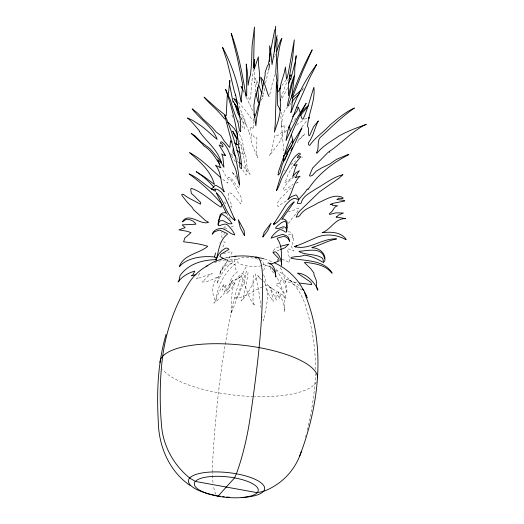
<?xml version="1.0" encoding="UTF-8"?>
<svg xmlns="http://www.w3.org/2000/svg" width="524" height="524" viewBox="0 0 524 524"><rect width="100%" height="100%" fill="white"/><g stroke="black" fill="none" stroke-linecap="round" stroke-linejoin="round"><path stroke-width="0.39" stroke-dasharray="2.62 1.97" d="M222.294 237.752L221.593 236.665L221.704 235.767L224.868 233.599M262.878 93.947L262.878 91.824M253.616 69.129L252.345 76.949L250.348 100.287L247.61 96.567M297.232 142.725C298.215 139.41 304.097 136.253 304.811 133.803L299.021 139.528L297.442 140.484M265.576 83.061L268.373 70.832M275.152 74.225L272.231 83.788L269.749 94.739M254.114 120.92L253.459 124.817L253.302 128.668L253.727 128.884L251.337 127.384L250.793 127.607L250.596 126.67L249.64 134.308C247.367 127.103 244.747 120.585 240.902 114.088M223.29 253.616L230.717 251.743L232.152 251.887C227.462 262.655 218.724 271.766 217.106 283.831C220.198 274.989 225.916 265.806 234.575 261.646L235.394 256.839M253.832 118.647L253.498 120.448L252.28 119.826L245.022 109.863L237.772 101.676M264.718 88.451L263.349 94.399M199.474 273.096L197.758 278.067L196.441 278.879L212.312 273.482C207.877 275.205 205.637 279.351 202.028 282.036C208.113 282.01 213.458 279.05 218.704 276.358C212.475 281.735 211.041 291.003 214.539 298.32L213.93 303.245C225.058 295.012 231.372 282.187 242.258 273.508L245.566 275.814C245.009 283.202 239.809 288.999 238.734 296.355L234.248 298.032C245.101 298.398 252.922 290.335 262.465 286.995M221.685 233.056L222.078 231.569M281.067 97.903L286.084 83.676L288.292 79.412M287.447 87.6L286.733 89.945L281.709 98.781M262.269 280.196L260.061 278.572L257.873 275.486C251.906 283.681 248.854 294.161 241.079 301.058L243.346 297.73L246.778 281.165L248.088 272.572L246.673 271.072C240.621 284.918 237.254 299.741 230.999 313.476C231.922 302.918 230.39 291.875 235.211 281.905L231.484 288.423L226.84 293.663L229.571 286.333L232.368 280.772L224.396 291.96L225.084 290.623L226.257 284.519L222.261 290.172L224.167 283.812L220.584 289.104L218.298 293.682L215.364 301.333L215.77 300.822C217.375 286.87 223.931 272.814 235.171 264.109L235.256 261.856L234.575 261.646M270.915 266.998L270.476 269.316L274.655 274.275M275.218 55.492L275.748 54.031M274.956 56.225L274.393 56.887M292.693 166.534L288.357 173.824L284.827 182.935L290.944 178.579L293.191 177.551C285.999 182.706 274.596 199.31 293.014 184.186M301.844 127.083L306.94 120.441M289.648 105.52L291.383 102.01M261.181 100.339L262.773 97.503M286.733 130.175L284.296 133.351L284.984 125.334L284.539 126.245L283.962 125.898L280.805 126.919L281.362 126.788C282.443 119.727 281.853 111.527 288.036 106.588M273.456 250.813L275.198 248.278L279.423 246.666M301.922 290.27C296.008 285.292 288.514 280.576 280.582 280.55L280.032 283.392L275.899 283.864L276.246 284.905C280.864 288.338 286.084 292.844 286.019 299.106C281.919 291.94 272.663 290.866 267.384 284.774L266.84 285.495L263.192 286.739M295.916 118.221L293.558 121.345L292.359 122.04M296.669 125.164L297.462 124.136L304.221 119.596M286.169 79.845L281.519 86.119M301.333 91.189L303.285 89.008M231.844 115.051L232.833 117.225M284.401 171.04L285.272 170.051M301.896 89.683L304.149 87.318M223.499 228.117L225.287 226.303M290.879 164.674L295.595 160.776M288.226 223.388L290.466 221.194L291.2 219.549L295.012 214.971L298.444 209.947L298.765 208.572L297.992 207.976L295.241 209.692L288.226 211.794M261.083 307.857L259.053 293.008L255.391 273.947L253.387 275.179L252.889 284.257L253.256 288.076L252.974 301.948L254.834 305.846C247.524 297.396 246.254 285.652 241.269 276.037L237.981 278.716L232.27 280.864L229.715 284.499C230.324 279.646 232.728 274.956 236.979 272.323L237.333 271.262L235.433 268.917L235.676 265.38L234.752 264.365C228.294 262.092 221.226 267.391 219.818 273.751C221.259 267.888 225.851 259.544 233.108 261.483L231.89 260.559L230.658 261.614L226.584 260.29M283.733 227.737L282.587 228.746L281.506 228.949M263.402 270.345L264.017 269.827L264.482 266.474L265.432 265.688L266.971 265.478L270.142 266.362L271.19 267.22M237.981 278.716L241.269 276.037M267.332 263.271L267.672 262.996M291.56 187.913C287.27 190.343 285.069 194.974 281.041 197.646C279.194 199.795 275.742 204.006 278.1 206.659L280.202 204.733L287.087 200.358M301.844 157.436L302.518 156.964M295.903 183.367L298.929 181.789L297.252 182.3M288.377 235.066L289.903 234.293L292.097 235.538L293.584 240.47C293.702 237.143 292.68 233.344 289.438 231.811L287.656 231.916M306.933 118.195L304.726 119.013M293.853 177.25L295.182 176.64M219.549 242.926L220.263 242.638M277.137 250.78L279.842 249.856M230.992 227.069L233.318 226.06L234.084 225.196L233.783 224.364M224.573 258.136L230.363 256.989M224.534 228.182L225.883 227.907L227.613 229.473M226.597 257.566L230.069 257.035M296.551 282.724L290.787 281.139L288.848 279.495L286.366 279.358C291.468 280.805 296.374 282.79 300.193 286.628M223.381 241.839L225.13 242.134L224.619 243.732A11.698 5.207 -74.3 0 0 222.196 248.795M264.758 259.092L272.925 261.993M241.387 153.611L245.763 154.678C246.496 161.313 246.352 168.374 250.112 174.335L242.212 165.171M282.004 259.131L286.844 261.162L289.327 262.812L289.438 257.985L287.407 249.011L289.523 249.09L293.748 251.035L291.141 245.776L292.837 244.177L292.916 243.241L290.794 241.309M230.547 206.607L231.706 207.262L231.955 205.251L228.097 198.216L228.412 192.511L231.516 193.435L239.455 201.904L240.811 204.072C243.765 200.62 240.28 195.183 237.955 192.013C235.23 186.819 232.545 181.297 228.438 177.145L231.981 179.326C233.062 180.092 240.883 192.655 239.763 185.954M263.323 280.93L264.345 281.578L265.747 285.429L265.249 278.539L263.402 274.615M272.618 289.058L267.384 284.774M232.604 155.202L230.881 153.715M222.798 179.352L227.783 183.079L228.15 179.365L226.126 176.555L221.37 167.588M275.722 270.043C281.584 276.403 285.908 284.761 286.916 293.42C287.316 284.224 283.792 275.513 280.281 267.201M224.233 201.838L226.165 203.928M245.985 97.169L248.042 100.182L249.319 104.171L249.778 103.706L250.531 107.296L251.101 107.302L252.673 110.806M238.302 120.684L239.743 122.328M260.061 278.572L257.873 275.486M243.49 90.331L244.348 91.438M238.879 140.524L240.365 142.423L244.787 153.637L242.154 140.137L237.896 130.928M236.678 178.56C234.123 173.359 226.912 167.405 236.462 176.706M239.147 142.987C243.889 151.259 243.935 161.543 246.706 170.542L246.11 175.108L242.226 169.239M236.252 157.442L238.479 160.514M241.682 125.655C247.852 136.443 242.009 118.974 240.909 116.76M230.246 219.569L227.901 215.534L227.613 213.871M237.339 160.855L239.193 164.064M235.309 161.772L231.248 155.242M239.003 105.946L244.688 119.878L246.175 125.059L242.769 121.614L241.099 118.529M277.432 278.27C282.803 288.187 285.868 299.82 284.453 311.105L284.807 311.714C283.903 304.824 282.108 297.946 278.67 291.868L279.39 298.791L276.063 292.137L275.991 298.641L276.476 300.16L269.814 286.982L271.76 293.283L273.22 301.372L269.035 294.999L266.218 287.525C269.493 298.778 265.092 309.75 263.67 320.747L262.576 316.686M243.084 90.501L245.664 96.429M257.854 82.89L255.745 78.659L255.116 78.482L257.467 86.696M230.665 153.814L230.966 154.652M280.949 112.038L281.67 114.278L280.825 116.19C281.86 128.681 282.829 141.159 284.06 153.63M277.262 259.066L277.975 261.869M255.791 91.661L254.834 82.045L254.605 82.785L254.422 69.299M214.349 262.694A58.203 53.749 42 0 1 224.377 260.14M225.176 260.022A58.203 53.749 42 0 1 237.307 259.681M259.858 259.891A13.552 4.323 6.1 0 1 254.12 266.585A13.552 4.323 6.1 0 1 237.169 259.852A13.552 4.323 6.1 0 1 259.223 259.635M215.875 494.296A72.495 15.458 -79.7 0 1 213.419 485.591M213.032 482.65A72.495 15.458 -79.7 0 1 212.469 472.995M212.462 472.229A72.495 15.458 -79.7 0 1 212.77 459.771A353.72 75.417 -79.7 0 1 217.663 399.943L218.449 392.777A210.805 44.946 -79.7 0 1 231.359 311.315A58.203 12.412 -79.7 0 1 246.856 265.917M308.381 425.501A353.72 326.655 42 0 0 314.21 391.205L314.904 384.046A210.805 194.673 42 0 0 315.435 373.625M307.889 427.656A353.72 326.655 42 0 1 307.025 431.245M305.944 435.529A353.72 326.655 42 0 1 305.564 436.951M316.385 382.029A79.196 25.263 6.1 0 1 254.441 396.576M253.629 396.55A79.196 25.263 6.1 0 1 162.689 369.492M263.362 264.417A58.203 53.749 42 0 1 271.412 267.358M275.912 269.591A58.203 53.749 42 0 1 305.171 304.641A210.805 194.673 42 0 1 315.494 369.603M251.016 136.574L250.937 138.814L251.507 140.386L251.147 140.183C252.372 146.451 255.45 151.809 257.566 157.79L256.76 152.346L256.904 137.249L254.887 137.478L253.845 136.692L251.847 133.62L251.016 136.574M282.266 132.86L281.722 137.688L280.681 139.168L281.146 139.043C278.159 145.305 273.377 149.975 269.487 155.661L271.714 150.27L275.12 134.792L277.419 135.461L278.82 134.884L281.879 132.172L282.266 132.86"/><path stroke-width="0.79" d="M292.726 143.838L292.778 140.032L291.272 134.282M286.857 231.169L287.1 223.453A4.513 2.011 -74.3 0 0 286.045 220.663L285.41 219.825L283.17 218.842L281.781 219.471L294.233 201.806C285.744 207.406 283.274 219.687 274.006 224.305L274.7 222.431M262.793 96.789L262.838 95.368M269.781 58.367L269.637 45.843L270.554 49.826L272.074 64.478L277.052 35.409M274.55 51.169L275.683 26.2M299.623 456.24C319.116 405.183 326.229 346.344 305.145 294.58M269.605 61.518L269.755 59.147M269.146 67.884L269.447 63.882M253.767 67.609L254.631 59.467L254.389 68.546M275.473 28.787L274.674 30.261L270.967 49.066L268.511 64.203L267.292 66.181L265.118 72.332L265.177 74.919L256.708 117.776L255.863 125.76L254.153 113.341L253.937 105.291L255.129 97.313L258.07 87.79L259.629 80.709L259.668 75.207L258.352 62.494L258.391 56.782L254.284 68.939L253.93 68.31L253.609 62.474L254.481 26.999L252.07 46.191L251.599 62.86L250.524 74.814L249.404 77.997L248.088 85.32L247.518 72.928L246.273 64.007C246.313 74.631 246.889 85.471 246.673 95.997L246.011 96.161C242.553 74.971 238.643 53.514 231.215 33.313L237.352 57.981L242.56 83.866L242.605 87.75L241.23 98.44L241.499 102.18L241.04 101.761C237.955 82.753 231.536 64.242 222.497 47.206L227.305 61.911L234.202 90.77L235.885 96.062L240.536 121.195L240.686 131.026L240.333 131.648L239.344 129.847L238.256 123.317L232.97 108.881L230.54 100.451L225.602 89.362C232.198 108.173 237.234 127.83 238.852 147.853L239.023 147.375L241.158 160.914L241.564 168.721L240.215 167.857L239.704 166.567L239.828 162.912L239.134 157.351L236.442 147.519L231.274 131.19L226.453 118.555L224.757 115.398C230.291 138.441 238.296 161.327 239.586 185.155C236.809 179.103 237.47 171.748 234.045 165.682C230.272 157.717 229.198 147.349 221.842 141.853L220.597 142.168L220.434 143.17L220.899 143.589A3.517 1.769 84.8 0 1 222.969 145.875L222.857 147.034L220.532 145.331L219.137 145.076L225.484 155.517L224.488 154.528L224.331 155.556L221.724 153.945L222.877 157.318L223.925 167.339L221.233 162.853L217.604 159.748L219.425 163.842L220.349 167.804M284.021 155.235L283.379 161.051L285.416 158.53M276.738 37.872L277.111 39.385L276.58 57.653L275.729 72.266L276.967 80.473L276.423 82.884L275.244 124.516L274.419 132.14L278.178 120.808L279.888 113.302L280.425 105.619L279.882 89.277L280.89 84.115L284.388 72.436L285.442 67.072L286.504 79.176L286.91 78.652L288.285 73.242L294.305 39.85L292.641 58.249L289.864 73.95L288.475 85.34L288.475 95.604L291.298 84.095L294.016 75.954L287.748 103.464L287.611 105.855L288.121 106.123C294.973 86.938 302.191 67.609 312.199 49.819L302.479 71.86L293.289 95.211L292.516 98.84L291.619 109.09L290.689 112.549L291.141 112.241C297.219 95.152 305.918 78.947 316.719 64.347L309.979 77.29L296.453 107.793L287.866 130.535L286.052 140.367C291.776 127.646 298.483 115.077 306.167 103.307C297.101 119.93 289.281 137.452 284.191 155.805L284.139 155.327L278.853 170.713L278.002 174.885L278.401 175.016L279.934 173.189L282.154 164.654L286.228 155.91L293.571 141.513L301.916 127.849C292.975 148.521 282.036 168.669 276.508 190.631C279.967 185.358 280.746 178.527 284.748 173.346C289.379 166.586 291.927 157.331 299.289 153.146L300.252 153.656L300.2 154.626L298.267 155.582L297.219 157.724L299.708 156.63L300.894 156.637L293.709 165.309L294.711 164.556L294.645 165.551L297.088 164.497L295.503 167.451L292.739 176.66L295.805 172.927L299.368 170.647L297.095 174.171L295.588 177.721M166.043 334.515C157.711 362.746 156.643 392.561 158.3 421.774C158.707 446.324 169.331 471.404 190.107 485.466M217.892 224.39L220.244 214.46L222.274 213.098L225.124 212.58L226.597 213.523L216.229 192.747C224.613 200.037 225.097 213.858 234.536 220.159L235.106 219.903M291.848 96.278L294.711 74.074L294.802 68.179L296.184 55.682L295.392 61.203L290.696 79.55L290.604 78.744L288.482 83.624M234.536 220.159L234.163 218.089M233.291 148.312L232.925 152.34L235.368 156.218M279.882 89.277L280.641 86.316M268.57 70.092L268.956 68.618M195.956 274.609L191.522 275.847L192.852 274.884L194.797 271.104C188.28 272.866 182.149 276.521 178.003 281.912L178.815 281.689L179.981 275.722C188.149 263.952 202.519 259.812 216.104 259.662L215.967 257.598L214.447 256.976L215.567 252.987M276.39 51.791L280.805 39.948L281.873 38.488L279.515 47.258L277.235 61.144L277.936 75.567L277.563 91.772L278.264 91.582L280.707 87.488M280.261 100.307L280.654 99.2M259.59 103.176C256.845 107.512 257.088 112.791 254.533 117.199M291.017 150.598L292.353 147.624M218.436 220.997L220.584 215.823L221.482 214.676L222.32 214.447L226.099 216.753L230.35 221.22L232.001 223.768L228.824 223.761L223.119 220.676L220.715 220.728L219.746 221.102L219.176 222.012C215.416 230.37 223.807 221.423 227.606 225.012C230.18 227.639 233.691 231.3 234.713 235.001C230.088 233.756 226.728 229.767 222.071 228.536C217.853 228.294 213.517 229.977 212.154 234.215L214.761 231.608L219.661 230.075L227.134 233.514L227.423 234.182C219.156 240.378 218.704 251.297 216.124 260.467L216.091 259.275L218.934 253.832L221.894 250.603L225.536 248.193L226.912 248.114L228.307 248.605L228.89 249.398L220.833 254.192L219.956 256.498L226.073 259.969M285.023 159.342L285.698 157.907M286.038 157.187L287.479 154.154M288.311 127.771L289.386 125.688M235.138 95.492L235.387 95.067M273.738 223.768L273.666 224.148L286.084 204.57L289.91 200.535L293.643 198.465L296.132 198.531L296.767 199.172L298.811 199.33L296.695 195.321L295.811 194.915L291.298 196.769L287.807 199.533C292.896 192.295 293.165 182.077 300.082 176.195L295.706 177.446M289.163 78.122L291.115 75.037L290.335 75.076L289.425 75.98M292.038 145.266C278.729 165.708 288.796 145.947 292.995 139.6M299.342 93.665C296.97 96.626 293.728 98.617 292.012 102.167M292.608 116.649L296.781 111.474L298.326 107.119L300.298 112.673M307.988 106.582L300.383 115.418M308.977 118.385L309.645 117.514L308.289 117.854M291.933 98.198L300.632 90.632M300.376 113.616L305.721 107.708L308.145 105.782M336.139 217.224L338.936 214.86L343.416 213.013L335.93 212.875L329.753 214.421L329.308 214.061L329.917 213.209C333.388 211.696 333.441 206.338 337.561 205.794L332.354 205.225L332.354 204.334L330.271 204.406L333.356 203.26L344.379 201.111L344.772 200.856L343.731 200.358L336.88 199.533L338.871 198.196L342.965 198.524L342.945 197.653C334.672 193.205 325.371 199.913 317.754 203.037C311.806 207.111 303.468 208.919 299.8 215.534L298.497 216.608L296.198 217.159L297.973 213.072L300.147 210.596L319.444 191.902L339.657 177.695L342.951 174.544L342.578 174.774C332.563 177.439 324.467 184.199 315.52 189.118C310.241 192.976 302.61 195.924 301.241 203.011L299.944 203.639L297.246 203.364L298.516 199.998L300.193 197.731L304.778 192.649L307.051 189.328L307.922 188.954L308.099 189.433C317.996 174.184 332.635 162.787 348.755 154.698L348.788 154.259L336.663 159.27L329.845 163.979L321.539 167.962L316.136 171.276L312.297 175.468L309.992 176.162L309.52 175.442L312.579 168.106L328.168 152.281C341.059 143.825 351.702 131.576 365.726 124.43L366.387 124.489C356.903 127.587 347.478 131.255 338.753 136.129C331.338 141.356 322.784 145.81 317.164 153.06L316.214 153.06C320.164 148.154 315.762 140.216 321.585 136.227C332.151 126.408 342.585 116.223 354.447 108.003C345.237 112.162 337.58 118.725 329.865 125.21C323.511 132.369 315.068 137.465 309.697 145.41L308.544 144.834L308.498 142.679C313.483 136.233 314.61 127.863 318.343 120.9L313.535 126.795L309.697 135.421L308.99 135.782C307.457 132.729 309.717 129.12 307.529 126.166C308.557 112.942 315.435 100.805 313.883 87.266C310.346 97.785 307.817 108.848 303.173 118.902L302.355 119.138L301.346 117.311L300.481 113.426M206.129 266.395L213.392 262.026L223.217 258.515M296.735 245.802L295.425 246.621L294.37 246.568C301.706 244.197 308.61 240.791 315.684 237.831C325.273 233.35 336.611 234.47 345.702 239.566L346.233 239.52C340.855 231.713 330.867 231.726 322.181 232.695C331.037 229.538 335.36 217.905 345.755 218.659L336.356 217.041M234.444 103.562L236.927 106.549L239.121 111.409M280.517 249.621L285.069 247.708L288.848 244.158L280.871 246.201M225.438 118.719L224.508 118.863C218.678 110.774 210.406 104.859 204.072 97.117L217.67 109.143L226.211 115.883L227.292 95.296L228.064 94.674L228.792 90.77L229.82 80.369L229.702 85.091L233.049 102.193L233.449 101.649C236.9 106.333 236.088 112.889 240.392 117.16M231.117 256.878C242.042 254.939 253.341 256.131 264.031 258.843M234.438 256.374L235.892 256.157M269.198 263.487L270.03 263.5C274.812 266.054 275.532 272.218 275.906 277.078L274.962 271.91L271.714 267.653M272.958 252.024L273.685 252.083M269.153 96.226L268.694 96.174C266.113 89.859 265.085 82.589 260.749 77.172L262.773 88.281M232.184 141.886L231.032 141.749L230.481 140.753L229.938 146.949L229.466 147.296L223.728 140.314L220.997 135.696L215.999 131.858L211.906 127.077L203.201 119.145L197.718 113.197L192.144 108.841C199.258 118.581 212.731 126.854 217.165 139.358C210.386 134.065 204.622 127.607 197.076 123.219L192.537 120.297L187.507 117.985C191.981 121.804 195.766 126.553 199.434 130.935L199.277 131.255C206.404 141.827 217.676 149.405 221.174 162.25L221.56 162.309L210.301 148.986L200.902 141.866L195.059 135.978L191.214 133.404C195.256 137.085 199.539 141.041 203.305 144.978L203.253 145.515C210.687 149.615 215.076 157.207 219.536 164.136M299.604 283.039L311.728 284.611L310.778 282.259L297.468 273.109C306.645 273.423 313.686 281.827 317.976 289.359L317.57 290.237L316.535 287.145L316.293 280.458L313.981 274.7L313.928 273.063L310.784 268.766L304.457 262.603L305.164 262.288C314.688 263.539 325.614 264.921 331.836 273.135L332.242 273.102C323.812 259.459 304.601 261.09 290.944 258.221L291.036 257.618C295.294 255.941 300.232 257.199 304.398 255.136C311.328 255.967 317.773 259.118 323.629 262.642L322.915 259.053L322.129 257.965C315.166 253.419 306.271 255.588 299.066 251.579L299.106 251.284C307.778 250.885 322.424 246.431 324.546 258.791M294.508 246.522C308.97 250.813 322.116 237.929 336.565 238.924C327.926 240.549 320.249 245.265 311.806 247.531L312.153 247.714C319.286 247.904 326.838 253.695 324.572 261.725M214.447 256.976C202.703 255.758 187.533 257.454 179.346 266.624C183.603 254.278 199.009 253.819 207.773 246.293C200.129 243.824 191.679 242.769 183.623 241.806L184.795 238.079L191.024 232.682L187.166 231.287L178.92 229.866L185.155 227.671L182.221 224.881L195.904 224.207C194.083 220.984 189.976 219.052 186.315 219.268L182.208 221.98C188.286 211.585 199.801 224.973 208.231 222.517L208.401 222.143L205.552 220.656L193.343 209.528L192.472 207.786L186.826 201.707L182.005 195.557L181.808 194.293L183.38 194.365L187.906 197.555L200.496 204.203L200.764 202.48C197.45 199.709 194.849 196.114 191.332 193.435L190.729 189.439L191.208 188.286C202.539 191.928 211.12 201.563 221.095 207.163L222.091 204.458C212.554 192.976 201.065 182.824 189.099 173.909C198.923 178.114 206.161 186.295 215.456 191.365L215.128 189.374M234.975 219.667L234.647 219.608L234.968 220.067L225.097 197.345L221.587 192.387L217.715 189.452L214.788 188.981L213.897 189.498L211.467 189.216L214.886 185.575L216.019 185.352L220.846 188.234L224.279 191.81C220.093 183.393 222.006 172.448 215.456 165.27L220.277 167.497M294.816 246.437L295.471 247.112M227.599 122.564L228.844 122.93L234.411 128.76L236.992 133.096L237.536 136.96L236.481 140.838L236.671 144.342L237.641 144.821L234.51 143M274.229 262.662C286.536 268.393 297.501 277.93 303.409 290.303M240.189 152.91L236.697 150.165M221.062 177.99C210.956 169.16 201.688 158.975 189.59 152.667C199.814 161.458 210.655 170.876 214.447 184.455L204.543 176.955L196.212 171.676C202.703 175.933 208.952 181.265 213.877 187.284M273.587 223.964L274.006 224.305M237.208 101.152L234.968 99.056L233.56 98.492L237.739 104.086M268.511 262.616L269.316 263.821L271.956 263.723L279.076 260.893L278.788 258.574L273.089 252.686L274.956 251.821L276.069 252.136L278.598 255.031L280.419 258.574L281.716 264.162L281.46 265.282C281.008 256.328 282.94 246.359 277.183 238.682L277.543 238.106L284.329 236.186L288.056 238.472L289.707 241.374L288.58 237.641L287.814 236.73L286.189 235.577L282.646 234.326L271.039 238.178C272.532 234.955 276.109 232.125 278.768 230.056C282.973 227.613 287.761 237.025 286.261 228.719L285.239 227.239L283.281 226.774L278.008 228.674L275.401 228.123L277.235 226.027L281.571 222.582L285.115 221.082L286.274 222.674L287.06 227.894M239.507 162.499L241.695 164.66M237.503 138.703L232.722 131.157C233.206 132.67 235.145 136.934 236.979 138.808M302.276 288.573L303.743 290.172L307.084 297.756L306.154 295.189L304.28 292.307M234.529 103.66L239.848 114.704M329.354 151.868L329.688 152.36M242.704 89.846L241.119 86.532L242.789 89.028M245.514 93.148L246.752 95.538M258.804 85.117L261.705 93.377M255.882 93.213L257.854 101.309L259.229 104.047L257.605 87.449M280.458 110.656L278.467 106.3L277.799 105.802C276.98 98.093 278.034 90.37 276.384 82.733M297.049 106.948L297.173 107.387M289.438 125.112L290.119 130.803M253.963 113.918L254.166 115.306M259.439 77.513L259.629 80.709M159.984 362.66A79.196 25.263 6.1 0 1 238.715 344.799A79.196 25.263 6.1 0 1 317.57 377.725M207.858 265.563A58.203 53.749 42 0 0 188.66 283.438A210.805 194.673 42 0 0 162.656 356.346L161.818 363.479A353.72 326.655 42 0 0 161.602 426.359A72.495 66.948 42 0 0 189.695 478.019L195.38 481.425L257.199 492.671L263.382 491.427A72.495 66.948 42 0 0 301.235 451.76M241.158 497.479A38.331 12.229 6.1 0 0 255.732 479.617A38.331 12.229 6.1 0 0 194.358 475.045A38.331 12.229 6.1 0 0 216.7 495.652L218.036 496.215L234.542 477.881L236.376 473.794A72.495 15.458 -79.7 0 0 250.066 418.349A353.72 75.417 -79.7 0 0 258.365 354.741L259.105 347.615A210.805 44.946 -79.7 0 0 262.472 276.757A58.203 12.412 -79.7 0 0 255.024 257.454M229.63 497.269A38.331 12.229 6.1 0 1 226.571 497.014M224.279 496.778A38.331 12.229 6.1 0 1 222.746 496.588M220.447 496.274A38.331 12.229 6.1 0 1 218.934 496.038M244.564 234.968L244.485 235.669L240.32 227.835L238.256 219.628L244.086 230.357L244.564 234.968M262.963 236.435L262.891 237.103L267.803 230.488L271.052 223.159L264.234 232.198L262.963 236.435M203.685 492.174A32.154 10.257 6.1 0 0 257.199 492.671A32.154 10.257 6.1 0 0 217.984 476.296A32.154 10.257 6.1 0 0 203.685 492.174"/></g></svg>
